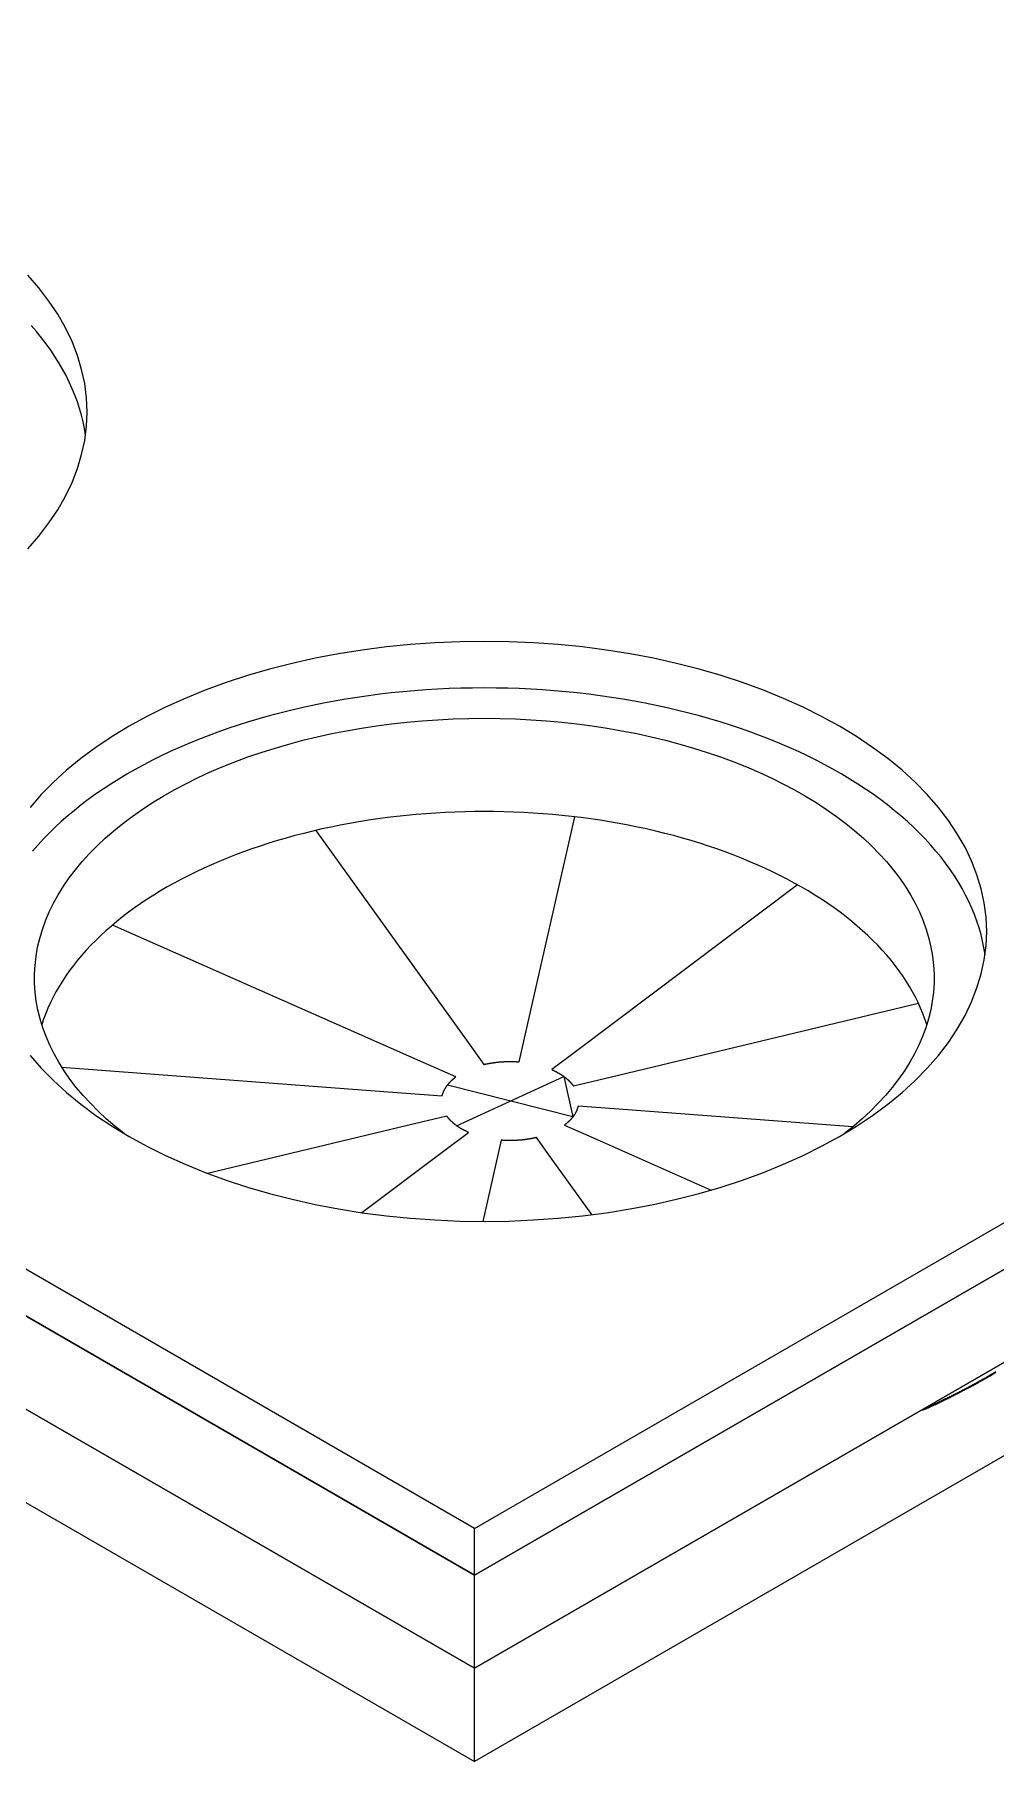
# Model space of a CAD drawing. Extents: x 1.01 to 6.52, y 0.46 to 3.89.
# Drawn here: x 3.623 to 4.675, y 0.456 to 2.346 of the extents above; entities that cross this region are included whole.
import ezdxf

# ---------------------------------------------------------------- set-up
doc = ezdxf.new("R2010")
doc.units = 0
doc.layers.get('0').update_dxf_attribs({"linetype": 'CONTINUOUS'})

msp = doc.modelspace()

# ---------------------------------------------------------------- linework, layer by layer
at = {"color": 0, "linetype": 'CONTINUOUS', "extrusion": (2e-16, 0.816497, 0.57735)}
for p, q in [((4.1041, 0.7109), (1.0129, 2.4956)), ((1.0129, 2.4445), (4.1041, 0.6598)), ((4.1041, 0.6598), (1.0129, 2.4445)), ((4.1041, 0.5578), (1.0129, 2.3425)), ((1.0129, 2.3425), (4.1041, 0.5578)), ((1.0129, 2.2404), (4.1041, 0.4557)), ((4.1041, 0.7109), (6.52, 2.1057)), ((6.52, 2.0547), (4.1041, 0.6598)), ((4.1041, 0.6598), (6.52, 2.0547)), ((4.1041, 0.5578), (6.52, 1.9526)), ((6.52, 1.9526), (4.1041, 0.5578)), ((6.52, 1.8505), (4.1041, 0.4557)), ((3.9305, 1.4751), (4.0973, 1.2428)), ((4.1589, 1.2475), (4.214, 1.49)), ((4.4578, 1.4156), (4.2163, 1.2338)), ((4.048, 1.221), (3.7079, 1.3715)), ((4.2541, 1.2053), (4.5903, 1.2858)), ((4.0973, 1.2428), (4.1145, 1.2188)), ((4.153, 1.2217), (4.1589, 1.2475)), ((4.2163, 1.2338), (4.1889, 1.2132)), ((3.6523, 1.216), (4.0243, 1.1878)), ((4.0837, 1.2052), (4.048, 1.221)), ((4.2125, 1.1954), (4.2541, 1.2053)), ((4.0243, 1.1878), (4.0689, 1.1845)), ((4.2622, 1.1698), (4.2176, 1.1732)), ((4.074, 1.1622), (4.0324, 1.1523)), ((4.5183, 1.1504), (4.2622, 1.1698)), ((4.0324, 1.1523), (3.812, 1.0995)), ((4.0702, 1.1238), (4.0976, 1.1445)), ((4.1335, 1.1359), (4.1276, 1.1101)), ((4.1892, 1.1148), (4.172, 1.1388)), ((4.2028, 1.1525), (4.2385, 1.1367)), ((4.2385, 1.1367), (4.3635, 1.0813)), ((3.9809, 1.0566), (4.0702, 1.1238)), ((4.1276, 1.1101), (4.1133, 1.047)), ((4.2326, 1.0544), (4.1892, 1.1148)), ((4.1041, 0.6598), (4.1041, 0.7109)), ((4.1041, 0.5578), (4.1041, 0.6598)), ((4.1041, 0.4557), (4.1041, 0.5578))]:
    msp.add_line(p, q, dxfattribs=at)
for p, q in [((4.212, 1.1615), (4.0745, 1.1961)), ((4.0846, 1.1518), (4.2019, 1.2058)), ((4.2019, 1.2058), (4.212, 1.1615))]:
    msp.add_line(p, q)
at = {"color": 0, "linetype": 'CONTINUOUS'}
for points in [[(3.6151, 1.7835, 0), (3.6273, 1.7974, 0), (3.6382, 1.8117, 0), (3.6479, 1.8262, 0), (3.6564, 1.841, 0), (3.6636, 1.856, 0), (3.6695, 1.8713, 0), (3.6741, 1.8866, 0), (3.6774, 1.9021, 0), (3.6794, 1.9176, 0), (3.6801, 1.9332, 0), (3.6794, 1.9488, 0), (3.6774, 1.9643, 0), (3.6741, 1.9798, 0), (3.6695, 1.9951, 0), (3.6636, 2.0104, 0), (3.6564, 2.0254, 0), (3.6479, 2.0402, 0), (3.6382, 2.0547, 0), (3.6273, 2.069, 0), (3.6151, 2.0829, 0)], [(3.6783, 1.9077, 0), (3.6771, 1.915, 0), (3.6756, 1.9224, 0), (3.6739, 1.9297, 0), (3.6718, 1.937, 0), (3.6694, 1.9443, 0), (3.6668, 1.9515, 0), (3.6638, 1.9587, 0), (3.6606, 1.9659, 0), (3.6571, 1.973, 0), (3.6533, 1.98, 0), (3.6492, 1.987, 0), (3.6448, 1.994, 0), (3.6402, 2.0009, 0), (3.6353, 2.0077, 0), (3.6301, 2.0145, 0), (3.6246, 2.0212, 0), (3.6188, 2.0278, 0)], [(4.5039, 1.14, 0), (4.5225, 1.1513, 0), (4.5401, 1.1631, 0), (4.5567, 1.1754, 0), (4.5723, 1.1882, 0), (4.5867, 1.2013, 0), (4.6, 1.2149, 0), (4.6121, 1.2288, 0), (4.6231, 1.243, 0), (4.6328, 1.2576, 0), (4.6413, 1.2724, 0), (4.6485, 1.2874, 0), (4.6544, 1.3026, 0), (4.659, 1.318, 0), (4.6623, 1.3334, 0), (4.6643, 1.349, 0), (4.665, 1.3646, 0), (4.6643, 1.3801, 0), (4.6623, 1.3957, 0), (4.659, 1.4112, 0), (4.6544, 1.4265, 0), (4.6485, 1.4417, 0), (4.6413, 1.4567, 0), (4.6328, 1.4715, 0), (4.6231, 1.4861, 0), (4.6121, 1.5003, 0), (4.6, 1.5143, 0), (4.5867, 1.5278, 0), (4.5723, 1.541, 0), (4.5567, 1.5537, 0), (4.5401, 1.566, 0), (4.5225, 1.5778, 0), (4.5039, 1.5891, 0), (4.4843, 1.5998, 0), (4.4639, 1.61, 0), (4.4426, 1.6196, 0), (4.4205, 1.6286, 0), (4.3977, 1.6369, 0), (4.3742, 1.6446, 0), (4.3501, 1.6516, 0), (4.3254, 1.6579, 0), (4.3003, 1.6636, 0), (4.2746, 1.6684, 0), (4.2486, 1.6726, 0), (4.2223, 1.676, 0), (4.1957, 1.6787, 0), (4.1689, 1.6806, 0), (4.1419, 1.6817, 0), (4.115, 1.6821, 0), (4.088, 1.6817, 0), (4.061, 1.6806, 0), (4.0343, 1.6787, 0), (4.0077, 1.676, 0), (3.9813, 1.6726, 0), (3.9553, 1.6684, 0), (3.9297, 1.6636, 0), (3.9045, 1.6579, 0), (3.8798, 1.6516, 0), (3.8557, 1.6446, 0), (3.8322, 1.6369, 0), (3.8094, 1.6286, 0), (3.7873, 1.6196, 0), (3.766, 1.61, 0), (3.7456, 1.5998, 0), (3.726, 1.5891, 0), (3.7074, 1.5778, 0), (3.6898, 1.566, 0), (3.6732, 1.5537, 0), (3.6576, 1.541, 0), (3.6432, 1.5278, 0), (3.6299, 1.5143, 0), (3.6178, 1.5003, 0)], [(4.6632, 1.3391, 0), (4.662, 1.3464, 0), (4.6605, 1.3538, 0), (4.6588, 1.3611, 0), (4.6567, 1.3684, 0), (4.6543, 1.3757, 0), (4.6517, 1.3829, 0), (4.6487, 1.3901, 0), (4.6455, 1.3972, 0), (4.642, 1.4043, 0), (4.6382, 1.4114, 0), (4.6341, 1.4184, 0), (4.6297, 1.4254, 0), (4.6251, 1.4323, 0), (4.6201, 1.4391, 0), (4.615, 1.4458, 0), (4.6095, 1.4525, 0), (4.6037, 1.4591, 0), (4.5977, 1.4657, 0), (4.5915, 1.4721, 0), (4.5849, 1.4785, 0), (4.5782, 1.4848, 0), (4.5711, 1.4909, 0), (4.5639, 1.497, 0), (4.5563, 1.503, 0), (4.5486, 1.5089, 0), (4.5406, 1.5147, 0), (4.5324, 1.5203, 0), (4.5239, 1.5259, 0), (4.5152, 1.5313, 0), (4.5063, 1.5366, 0), (4.4972, 1.5418, 0), (4.4879, 1.5469, 0), (4.4784, 1.5519, 0), (4.4687, 1.5567, 0), (4.4588, 1.5614, 0), (4.4487, 1.5659, 0), (4.4384, 1.5703, 0), (4.428, 1.5746, 0), (4.4174, 1.5788, 0), (4.4066, 1.5828, 0), (4.3956, 1.5866, 0), (4.3846, 1.5903, 0), (4.3733, 1.5939, 0), (4.362, 1.5973, 0), (4.3504, 1.6005, 0), (4.3388, 1.6036, 0), (4.327, 1.6065, 0), (4.3152, 1.6093, 0), (4.3032, 1.6119, 0), (4.2911, 1.6143, 0), (4.2789, 1.6166, 0), (4.2667, 1.6188, 0), (4.2543, 1.6207, 0), (4.2419, 1.6225, 0), (4.2294, 1.6241, 0), (4.2168, 1.6256, 0), (4.2042, 1.6269, 0), (4.1916, 1.628, 0), (4.1788, 1.6289, 0), (4.1661, 1.6297, 0), (4.1533, 1.6303, 0), (4.1406, 1.6307, 0), (4.1278, 1.631, 0), (4.115, 1.6311, 0), (4.1021, 1.631, 0), (4.0893, 1.6307, 0), (4.0766, 1.6303, 0), (4.0638, 1.6297, 0), (4.0511, 1.6289, 0), (4.0384, 1.628, 0), (4.0257, 1.6269, 0), (4.0131, 1.6256, 0), (4.0005, 1.6241, 0), (3.988, 1.6225, 0), (3.9756, 1.6207, 0), (3.9633, 1.6188, 0), (3.951, 1.6166, 0), (3.9388, 1.6143, 0), (3.9267, 1.6119, 0), (3.9147, 1.6093, 0), (3.9029, 1.6065, 0), (3.8911, 1.6036, 0), (3.8795, 1.6005, 0), (3.868, 1.5973, 0), (3.8566, 1.5939, 0), (3.8453, 1.5903, 0), (3.8343, 1.5866, 0), (3.8233, 1.5828, 0), (3.8125, 1.5788, 0), (3.8019, 1.5746, 0), (3.7915, 1.5703, 0), (3.7812, 1.5659, 0), (3.7711, 1.5614, 0), (3.7612, 1.5567, 0), (3.7515, 1.5519, 0), (3.742, 1.5469, 0), (3.7327, 1.5418, 0), (3.7236, 1.5366, 0), (3.7147, 1.5313, 0), (3.706, 1.5259, 0), (3.6976, 1.5203, 0), (3.6893, 1.5147, 0), (3.6813, 1.5089, 0), (3.6736, 1.503, 0), (3.6661, 1.497, 0), (3.6588, 1.4909, 0), (3.6517, 1.4848, 0), (3.645, 1.4785, 0), (3.6385, 1.4721, 0), (3.6322, 1.4657, 0), (3.6262, 1.4591, 0), (3.6204, 1.4525, 0)], [(3.7205, 1.1433, 0), (3.7106, 1.1513, 0), (3.7011, 1.1594, 0), (3.6921, 1.1678, 0), (3.6836, 1.1763, 0), (3.6757, 1.185, 0), (3.6682, 1.1938, 0), (3.6613, 1.2028, 0), (3.655, 1.2119, 0), (3.6492, 1.2212, 0), (3.6439, 1.2305, 0), (3.6392, 1.24, 0), (3.6351, 1.2495, 0), (3.6315, 1.2591, 0), (3.6286, 1.2688, 0), (3.6262, 1.2786, 0), (3.6244, 1.2883, 0), (3.6232, 1.2981, 0), (3.6225, 1.3079, 0), (3.6225, 1.3178, 0), (3.6231, 1.3276, 0), (3.6242, 1.3374, 0), (3.6259, 1.3472, 0), (3.6282, 1.3569, 0), (3.6311, 1.3666, 0), (3.6346, 1.3762, 0), (3.6386, 1.3858, 0), (3.6432, 1.3953, 0), (3.6484, 1.4046, 0), (3.6542, 1.4139, 0), (3.6604, 1.423, 0), (3.6673, 1.432, 0), (3.6746, 1.4409, 0), (3.6825, 1.4496, 0), (3.6909, 1.4582, 0), (3.6998, 1.4665, 0), (3.7092, 1.4747, 0), (3.7191, 1.4827, 0), (3.7295, 1.4905, 0), (3.7403, 1.4981, 0), (3.7516, 1.5055, 0), (3.7633, 1.5126, 0), (3.7754, 1.5195, 0), (3.788, 1.5262, 0), (3.8009, 1.5326, 0), (3.8142, 1.5387, 0), (3.8279, 1.5446, 0), (3.8419, 1.5502, 0), (3.8562, 1.5555, 0), (3.8708, 1.5605, 0), (3.8858, 1.5652, 0), (3.901, 1.5696, 0), (3.9164, 1.5738, 0), (3.9321, 1.5776, 0), (3.948, 1.5811, 0), (3.9642, 1.5842, 0), (3.9805, 1.5871, 0), (3.9969, 1.5896, 0), (4.0135, 1.5918, 0), (4.0302, 1.5936, 0), (4.0471, 1.5952, 0), (4.064, 1.5963, 0), (4.0809, 1.5972, 0), (4.0979, 1.5977, 0), (4.115, 1.5979, 0), (4.132, 1.5977, 0), (4.149, 1.5972, 0), (4.1659, 1.5963, 0), (4.1829, 1.5952, 0), (4.1997, 1.5936, 0), (4.2164, 1.5918, 0), (4.233, 1.5896, 0), (4.2495, 1.5871, 0), (4.2657, 1.5842, 0), (4.2819, 1.5811, 0), (4.2978, 1.5776, 0), (4.3135, 1.5738, 0), (4.3289, 1.5696, 0), (4.3441, 1.5652, 0), (4.3591, 1.5605, 0), (4.3737, 1.5555, 0), (4.388, 1.5502, 0), (4.4021, 1.5446, 0), (4.4157, 1.5387, 0), (4.429, 1.5326, 0), (4.4419, 1.5262, 0), (4.4545, 1.5195, 0), (4.4666, 1.5126, 0), (4.4783, 1.5055, 0), (4.4896, 1.4981, 0), (4.5004, 1.4905, 0), (4.5108, 1.4827, 0), (4.5207, 1.4747, 0), (4.5301, 1.4665, 0), (4.539, 1.4582, 0), (4.5474, 1.4496, 0), (4.5553, 1.4409, 0), (4.5627, 1.432, 0), (4.5695, 1.423, 0), (4.5758, 1.4139, 0), (4.5815, 1.4046, 0), (4.5867, 1.3953, 0), (4.5913, 1.3858, 0), (4.5953, 1.3762, 0), (4.5988, 1.3666, 0), (4.6017, 1.3569, 0), (4.604, 1.3472, 0), (4.6057, 1.3374, 0), (4.6068, 1.3276, 0), (4.6074, 1.3178, 0), (4.6074, 1.3079, 0), (4.6067, 1.2981, 0), (4.6055, 1.2883, 0), (4.6037, 1.2786, 0), (4.6013, 1.2688, 0), (4.5984, 1.2591, 0), (4.5948, 1.2495, 0), (4.5907, 1.24, 0), (4.586, 1.2305, 0), (4.5808, 1.2212, 0), (4.575, 1.2119, 0), (4.5686, 1.2028, 0), (4.5617, 1.1938, 0), (4.5542, 1.185, 0), (4.5463, 1.1763, 0), (4.5378, 1.1678, 0), (4.5288, 1.1594, 0), (4.5194, 1.1513, 0), (4.5094, 1.1433, 0)], [(4.5995, 1.2625, 0), (4.5974, 1.2686, 0), (4.5952, 1.2746, 0), (4.5927, 1.2806, 0), (4.59, 1.2866, 0), (4.587, 1.2925, 0), (4.5839, 1.2984, 0), (4.5805, 1.3043, 0), (4.5769, 1.3101, 0), (4.5731, 1.3159, 0), (4.569, 1.3216, 0), (4.5648, 1.3273, 0), (4.5603, 1.3329, 0), (4.5556, 1.3384, 0), (4.5507, 1.3439, 0), (4.5457, 1.3494, 0), (4.5404, 1.3547, 0), (4.5349, 1.36, 0), (4.5292, 1.3653, 0), (4.5233, 1.3704, 0), (4.5172, 1.3755, 0), (4.511, 1.3805, 0), (4.5045, 1.3855, 0), (4.4979, 1.3903, 0), (4.4911, 1.395, 0), (4.4841, 1.3997, 0), (4.4769, 1.4043, 0), (4.4695, 1.4088, 0), (4.462, 1.4132, 0), (4.4544, 1.4175, 0), (4.4465, 1.4217, 0), (4.4386, 1.4258, 0), (4.4304, 1.4298, 0), (4.4221, 1.4337, 0), (4.4137, 1.4375, 0), (4.4051, 1.4412, 0), (4.3964, 1.4448, 0), (4.3876, 1.4483, 0), (4.3786, 1.4517, 0), (4.3695, 1.4549, 0), (4.3603, 1.458, 0), (4.3509, 1.4611, 0), (4.3415, 1.464, 0), (4.3319, 1.4667, 0), (4.3223, 1.4694, 0), (4.3125, 1.4719, 0), (4.3027, 1.4744, 0), (4.2927, 1.4767, 0), (4.2827, 1.4788, 0), (4.2726, 1.4809, 0), (4.2625, 1.4828, 0), (4.2522, 1.4846, 0), (4.2419, 1.4862, 0), (4.2315, 1.4877, 0), (4.2211, 1.4891, 0), (4.2106, 1.4904, 0), (4.2001, 1.4915, 0), (4.1896, 1.4925, 0), (4.179, 1.4934, 0), (4.1684, 1.4941, 0), (4.1577, 1.4948, 0), (4.147, 1.4952, 0), (4.1364, 1.4955, 0), (4.1257, 1.4957, 0), (4.115, 1.4958, 0), (4.1043, 1.4957, 0), (4.0936, 1.4955, 0), (4.0829, 1.4952, 0), (4.0722, 1.4948, 0), (4.0616, 1.4941, 0), (4.0509, 1.4934, 0), (4.0404, 1.4925, 0), (4.0298, 1.4915, 0), (4.0193, 1.4904, 0), (4.0088, 1.4891, 0), (3.9984, 1.4877, 0), (3.988, 1.4862, 0), (3.9777, 1.4846, 0), (3.9675, 1.4828, 0), (3.9573, 1.4809, 0), (3.9472, 1.4788, 0), (3.9372, 1.4767, 0), (3.9272, 1.4744, 0), (3.9174, 1.4719, 0), (3.9076, 1.4694, 0), (3.898, 1.4667, 0), (3.8884, 1.464, 0), (3.879, 1.4611, 0), (3.8697, 1.458, 0), (3.8604, 1.4549, 0), (3.8513, 1.4517, 0), (3.8424, 1.4483, 0), (3.8335, 1.4448, 0), (3.8248, 1.4412, 0), (3.8162, 1.4375, 0), (3.8078, 1.4337, 0), (3.7995, 1.4298, 0), (3.7914, 1.4258, 0), (3.7834, 1.4217, 0), (3.7755, 1.4175, 0), (3.7679, 1.4132, 0), (3.7604, 1.4088, 0), (3.753, 1.4043, 0), (3.7458, 1.3997, 0), (3.7388, 1.395, 0), (3.732, 1.3903, 0), (3.7254, 1.3855, 0), (3.7189, 1.3805, 0), (3.7127, 1.3755, 0), (3.7066, 1.3704, 0), (3.7007, 1.3653, 0), (3.695, 1.36, 0), (3.6895, 1.3547, 0), (3.6843, 1.3494, 0), (3.6792, 1.3439, 0), (3.6743, 1.3384, 0), (3.6696, 1.3329, 0), (3.6651, 1.3273, 0), (3.6609, 1.3216, 0), (3.6569, 1.3159, 0), (3.653, 1.3101, 0), (3.6494, 1.3043, 0), (3.646, 1.2984, 0), (3.6429, 1.2925, 0), (3.6399, 1.2866, 0), (3.6372, 1.2806, 0), (3.6347, 1.2746, 0), (3.6325, 1.2686, 0), (3.6305, 1.2625, 0)], [(3.6178, 1.2288, 0), (3.6299, 1.2149, 0), (3.6432, 1.2013, 0), (3.6576, 1.1882, 0), (3.6732, 1.1754, 0), (3.6898, 1.1631, 0), (3.7074, 1.1513, 0), (3.726, 1.14, 0), (3.7456, 1.1293, 0), (3.766, 1.1191, 0), (3.7873, 1.1095, 0), (3.8094, 1.1005, 0), (3.8322, 1.0922, 0), (3.8557, 1.0845, 0), (3.8798, 1.0775, 0), (3.9045, 1.0712, 0), (3.9297, 1.0656, 0), (3.9553, 1.0607, 0), (3.9813, 1.0565, 0), (4.0077, 1.0531, 0), (4.0343, 1.0505, 0), (4.061, 1.0486, 0), (4.088, 1.0474, 0), (4.115, 1.047, 0), (4.1419, 1.0474, 0), (4.1689, 1.0486, 0), (4.1957, 1.0505, 0), (4.2223, 1.0531, 0), (4.2486, 1.0565, 0), (4.2746, 1.0607, 0), (4.3003, 1.0656, 0), (4.3254, 1.0712, 0), (4.3501, 1.0775, 0), (4.3742, 1.0845, 0), (4.3977, 1.0922, 0), (4.4205, 1.1005, 0), (4.4426, 1.1095, 0), (4.4639, 1.1191, 0), (4.4843, 1.1293, 0), (4.5039, 1.14, 0)], [(4.1145, 1.2188, 0), (4.1148, 1.2189, 0), (4.1151, 1.2189, 0), (4.1154, 1.219, 0), (4.1156, 1.2191, 0), (4.1159, 1.2191, 0), (4.1162, 1.2192, 0), (4.1165, 1.2193, 0), (4.1168, 1.2193, 0), (4.1171, 1.2194, 0), (4.1174, 1.2195, 0), (4.1177, 1.2195, 0), (4.118, 1.2196, 0), (4.1182, 1.2196, 0), (4.1185, 1.2197, 0), (4.1188, 1.2198, 0), (4.1191, 1.2198, 0), (4.1194, 1.2199, 0), (4.1197, 1.2199, 0), (4.12, 1.22, 0), (4.1203, 1.22, 0), (4.1206, 1.2201, 0), (4.1209, 1.2201, 0), (4.1212, 1.2202, 0), (4.1215, 1.2203, 0), (4.1217, 1.2203, 0), (4.122, 1.2204, 0), (4.1223, 1.2204, 0), (4.1226, 1.2205, 0), (4.1229, 1.2205, 0), (4.1232, 1.2205, 0), (4.1235, 1.2206, 0), (4.1238, 1.2206, 0), (4.1241, 1.2207, 0), (4.1244, 1.2207, 0), (4.1247, 1.2208, 0), (4.125, 1.2208, 0), (4.1253, 1.2209, 0), (4.1256, 1.2209, 0), (4.1259, 1.2209, 0), (4.1262, 1.221, 0), (4.1265, 1.221, 0), (4.1268, 1.2211, 0), (4.1271, 1.2211, 0), (4.1274, 1.2211, 0), (4.1277, 1.2212, 0), (4.128, 1.2212, 0), (4.1283, 1.2212, 0), (4.1286, 1.2213, 0), (4.1289, 1.2213, 0), (4.1292, 1.2213, 0), (4.1295, 1.2214, 0), (4.1298, 1.2214, 0), (4.1301, 1.2214, 0), (4.1304, 1.2215, 0), (4.1307, 1.2215, 0), (4.131, 1.2215, 0), (4.1313, 1.2216, 0), (4.1316, 1.2216, 0), (4.1319, 1.2216, 0), (4.1322, 1.2216, 0), (4.1325, 1.2217, 0), (4.1328, 1.2217, 0), (4.1331, 1.2217, 0), (4.1334, 1.2217, 0), (4.1337, 1.2218, 0), (4.134, 1.2218, 0), (4.1343, 1.2218, 0), (4.1346, 1.2218, 0), (4.1349, 1.2219, 0), (4.1353, 1.2219, 0), (4.1356, 1.2219, 0), (4.1359, 1.2219, 0), (4.1362, 1.2219, 0), (4.1365, 1.2219, 0), (4.1368, 1.222, 0), (4.1371, 1.222, 0), (4.1374, 1.222, 0), (4.1377, 1.222, 0), (4.138, 1.222, 0), (4.1383, 1.222, 0), (4.1386, 1.222, 0), (4.1389, 1.222, 0), (4.1392, 1.2221, 0), (4.1395, 1.2221, 0), (4.1398, 1.2221, 0), (4.1402, 1.2221, 0), (4.1405, 1.2221, 0), (4.1408, 1.2221, 0), (4.1411, 1.2221, 0), (4.1414, 1.2221, 0), (4.1417, 1.2221, 0), (4.142, 1.2221, 0), (4.1423, 1.2221, 0), (4.1426, 1.2221, 0), (4.1429, 1.2221, 0), (4.1432, 1.2221, 0), (4.1435, 1.2221, 0), (4.1438, 1.2221, 0), (4.1441, 1.2221, 0), (4.1444, 1.2221, 0), (4.1448, 1.2221, 0), (4.1451, 1.2221, 0), (4.1454, 1.2221, 0), (4.1457, 1.2221, 0), (4.146, 1.2221, 0), (4.1463, 1.2221, 0), (4.1466, 1.2221, 0), (4.1469, 1.2221, 0), (4.1472, 1.2221, 0), (4.1475, 1.2221, 0), (4.1478, 1.222, 0), (4.1481, 1.222, 0), (4.1484, 1.222, 0), (4.1487, 1.222, 0), (4.149, 1.222, 0), (4.1493, 1.222, 0), (4.1497, 1.222, 0), (4.15, 1.2219, 0), (4.1503, 1.2219, 0), (4.1506, 1.2219, 0), (4.1509, 1.2219, 0), (4.1512, 1.2219, 0), (4.1515, 1.2219, 0), (4.1518, 1.2218, 0), (4.1521, 1.2218, 0), (4.1524, 1.2218, 0), (4.1527, 1.2218, 0), (4.153, 1.2217, 0)], [(4.1889, 1.2132, 0), (4.1891, 1.2131, 0), (4.1894, 1.213, 0), (4.1896, 1.2128, 0), (4.1898, 1.2127, 0), (4.1901, 1.2126, 0), (4.1903, 1.2125, 0), (4.1906, 1.2124, 0), (4.1908, 1.2123, 0), (4.191, 1.2122, 0), (4.1913, 1.2121, 0), (4.1915, 1.212, 0), (4.1917, 1.2118, 0), (4.192, 1.2117, 0), (4.1922, 1.2116, 0), (4.1924, 1.2115, 0), (4.1927, 1.2114, 0), (4.1929, 1.2113, 0), (4.1931, 1.2111, 0), (4.1934, 1.211, 0), (4.1936, 1.2109, 0), (4.1938, 1.2108, 0), (4.194, 1.2107, 0), (4.1943, 1.2106, 0), (4.1945, 1.2104, 0), (4.1947, 1.2103, 0), (4.1949, 1.2102, 0), (4.1952, 1.2101, 0), (4.1954, 1.2099, 0), (4.1956, 1.2098, 0), (4.1958, 1.2097, 0), (4.196, 1.2096, 0), (4.1963, 1.2094, 0), (4.1965, 1.2093, 0), (4.1967, 1.2092, 0), (4.1969, 1.2091, 0), (4.1971, 1.2089, 0), (4.1973, 1.2088, 0), (4.1975, 1.2087, 0), (4.1978, 1.2086, 0), (4.198, 1.2084, 0), (4.1982, 1.2083, 0), (4.1984, 1.2082, 0), (4.1986, 1.208, 0), (4.1988, 1.2079, 0), (4.199, 1.2078, 0), (4.1992, 1.2076, 0), (4.1994, 1.2075, 0), (4.1996, 1.2074, 0), (4.1998, 1.2072, 0), (4.2, 1.2071, 0), (4.2002, 1.207, 0), (4.2004, 1.2068, 0), (4.2006, 1.2067, 0), (4.2008, 1.2066, 0), (4.201, 1.2064, 0), (4.2012, 1.2063, 0), (4.2014, 1.2062, 0), (4.2016, 1.206, 0), (4.2018, 1.2059, 0), (4.202, 1.2057, 0), (4.2022, 1.2056, 0), (4.2024, 1.2055, 0), (4.2025, 1.2053, 0), (4.2027, 1.2052, 0), (4.2029, 1.205, 0), (4.2031, 1.2049, 0), (4.2033, 1.2048, 0), (4.2035, 1.2046, 0), (4.2036, 1.2045, 0), (4.2038, 1.2043, 0), (4.204, 1.2042, 0), (4.2042, 1.2041, 0), (4.2044, 1.2039, 0), (4.2046, 1.2038, 0), (4.2047, 1.2036, 0), (4.2049, 1.2035, 0), (4.2051, 1.2033, 0), (4.2052, 1.2032, 0), (4.2054, 1.203, 0), (4.2056, 1.2029, 0), (4.2058, 1.2027, 0), (4.2059, 1.2026, 0), (4.2061, 1.2024, 0), (4.2063, 1.2023, 0), (4.2064, 1.2021, 0), (4.2066, 1.202, 0), (4.2068, 1.2018, 0), (4.2069, 1.2017, 0), (4.2071, 1.2015, 0), (4.2072, 1.2014, 0), (4.2074, 1.2012, 0), (4.2076, 1.2011, 0), (4.2077, 1.2009, 0), (4.2079, 1.2008, 0), (4.208, 1.2006, 0), (4.2082, 1.2005, 0), (4.2083, 1.2003, 0), (4.2085, 1.2002, 0), (4.2086, 1.2, 0), (4.2088, 1.1999, 0), (4.2089, 1.1997, 0), (4.2091, 1.1995, 0), (4.2092, 1.1994, 0), (4.2094, 1.1992, 0), (4.2095, 1.1991, 0), (4.2097, 1.1989, 0), (4.2098, 1.1988, 0), (4.2099, 1.1986, 0), (4.2101, 1.1985, 0), (4.2102, 1.1983, 0), (4.2104, 1.1981, 0), (4.2105, 1.198, 0), (4.2106, 1.1978, 0), (4.2108, 1.1977, 0), (4.2109, 1.1975, 0), (4.211, 1.1973, 0), (4.2112, 1.1972, 0), (4.2113, 1.197, 0), (4.2114, 1.1969, 0), (4.2115, 1.1967, 0), (4.2117, 1.1965, 0), (4.2118, 1.1964, 0), (4.2119, 1.1962, 0), (4.212, 1.1961, 0), (4.2122, 1.1959, 0), (4.2123, 1.1957, 0), (4.2124, 1.1956, 0), (4.2125, 1.1954, 0)], [(4.0689, 1.1845, 0), (4.0689, 1.1846, 0), (4.069, 1.1848, 0), (4.069, 1.185, 0), (4.069, 1.1851, 0), (4.0691, 1.1853, 0), (4.0691, 1.1855, 0), (4.0692, 1.1857, 0), (4.0692, 1.1859, 0), (4.0693, 1.186, 0), (4.0693, 1.1862, 0), (4.0694, 1.1864, 0), (4.0694, 1.1865, 0), (4.0695, 1.1867, 0), (4.0696, 1.1869, 0), (4.0696, 1.1871, 0), (4.0697, 1.1872, 0), (4.0697, 1.1874, 0), (4.0698, 1.1876, 0), (4.0699, 1.1878, 0), (4.0699, 1.1879, 0), (4.07, 1.1881, 0), (4.0701, 1.1883, 0), (4.0701, 1.1885, 0), (4.0702, 1.1886, 0), (4.0703, 1.1888, 0), (4.0703, 1.189, 0), (4.0704, 1.1891, 0), (4.0705, 1.1893, 0), (4.0706, 1.1895, 0), (4.0706, 1.1897, 0), (4.0707, 1.1898, 0), (4.0708, 1.19, 0), (4.0709, 1.1902, 0), (4.0709, 1.1904, 0), (4.071, 1.1905, 0), (4.0711, 1.1907, 0), (4.0712, 1.1909, 0), (4.0713, 1.191, 0), (4.0714, 1.1912, 0), (4.0715, 1.1914, 0), (4.0716, 1.1915, 0), (4.0716, 1.1917, 0), (4.0717, 1.1919, 0), (4.0718, 1.1921, 0), (4.0719, 1.1922, 0), (4.072, 1.1924, 0), (4.0721, 1.1925, 0), (4.0722, 1.1927, 0), (4.0723, 1.1929, 0), (4.0724, 1.193, 0), (4.0725, 1.1932, 0), (4.0726, 1.1934, 0), (4.0727, 1.1936, 0), (4.0728, 1.1937, 0), (4.0729, 1.1939, 0), (4.073, 1.1941, 0), (4.0732, 1.1942, 0), (4.0733, 1.1944, 0), (4.0734, 1.1946, 0), (4.0735, 1.1947, 0), (4.0736, 1.1949, 0), (4.0737, 1.195, 0), (4.0738, 1.1952, 0), (4.0739, 1.1954, 0), (4.0741, 1.1955, 0), (4.0742, 1.1957, 0), (4.0743, 1.1959, 0), (4.0744, 1.196, 0), (4.0745, 1.1962, 0), (4.0747, 1.1964, 0), (4.0748, 1.1965, 0), (4.0749, 1.1967, 0), (4.075, 1.1968, 0), (4.0752, 1.197, 0), (4.0753, 1.1971, 0), (4.0754, 1.1973, 0), (4.0756, 1.1975, 0), (4.0757, 1.1976, 0), (4.0758, 1.1978, 0), (4.076, 1.198, 0), (4.0761, 1.1981, 0), (4.0762, 1.1983, 0), (4.0764, 1.1984, 0), (4.0765, 1.1986, 0), (4.0767, 1.1987, 0), (4.0768, 1.1989, 0), (4.0769, 1.1991, 0), (4.0771, 1.1992, 0), (4.0772, 1.1994, 0), (4.0774, 1.1995, 0), (4.0775, 1.1997, 0), (4.0777, 1.1998, 0), (4.0778, 1.2, 0), (4.078, 1.2002, 0), (4.0781, 1.2003, 0), (4.0783, 1.2005, 0), (4.0784, 1.2006, 0), (4.0786, 1.2008, 0), (4.0787, 1.2009, 0), (4.0789, 1.2011, 0), (4.0791, 1.2012, 0), (4.0792, 1.2014, 0), (4.0794, 1.2015, 0), (4.0795, 1.2017, 0), (4.0797, 1.2018, 0), (4.0799, 1.202, 0), (4.08, 1.2021, 0), (4.0802, 1.2023, 0), (4.0804, 1.2024, 0), (4.0805, 1.2026, 0), (4.0807, 1.2027, 0), (4.0809, 1.2029, 0), (4.081, 1.203, 0), (4.0812, 1.2031, 0), (4.0814, 1.2033, 0), (4.0816, 1.2034, 0), (4.0817, 1.2036, 0), (4.0819, 1.2037, 0), (4.0821, 1.2039, 0), (4.0823, 1.204, 0), (4.0824, 1.2042, 0), (4.0826, 1.2043, 0), (4.0828, 1.2045, 0), (4.083, 1.2046, 0), (4.0832, 1.2047, 0), (4.0834, 1.2049, 0), (4.0835, 1.205, 0), (4.0837, 1.2052, 0)], [(4.2176, 1.1732, 0), (4.2176, 1.173, 0), (4.2175, 1.1728, 0), (4.2175, 1.1726, 0), (4.2174, 1.1725, 0), (4.2174, 1.1723, 0), (4.2173, 1.1721, 0), (4.2173, 1.172, 0), (4.2172, 1.1718, 0), (4.2172, 1.1716, 0), (4.2171, 1.1714, 0), (4.2171, 1.1712, 0), (4.217, 1.1711, 0), (4.217, 1.1709, 0), (4.2169, 1.1707, 0), (4.2169, 1.1706, 0), (4.2168, 1.1704, 0), (4.2167, 1.1702, 0), (4.2167, 1.17, 0), (4.2166, 1.1699, 0), (4.2166, 1.1697, 0), (4.2165, 1.1695, 0), (4.2164, 1.1693, 0), (4.2164, 1.1692, 0), (4.2163, 1.169, 0), (4.2162, 1.1688, 0), (4.2161, 1.1686, 0), (4.2161, 1.1685, 0), (4.216, 1.1683, 0), (4.2159, 1.1681, 0), (4.2158, 1.168, 0), (4.2158, 1.1678, 0), (4.2157, 1.1676, 0), (4.2156, 1.1675, 0), (4.2155, 1.1673, 0), (4.2154, 1.1671, 0), (4.2154, 1.1669, 0), (4.2153, 1.1668, 0), (4.2152, 1.1666, 0), (4.2151, 1.1664, 0), (4.215, 1.1663, 0), (4.2149, 1.1661, 0), (4.2148, 1.1659, 0), (4.2148, 1.1658, 0), (4.2146, 1.1656, 0), (4.2146, 1.1654, 0), (4.2145, 1.1652, 0), (4.2144, 1.1651, 0), (4.2143, 1.1649, 0), (4.2142, 1.1647, 0), (4.2141, 1.1646, 0), (4.214, 1.1644, 0), (4.2139, 1.1642, 0), (4.2138, 1.1641, 0), (4.2137, 1.1639, 0), (4.2135, 1.1637, 0), (4.2134, 1.1636, 0), (4.2133, 1.1634, 0), (4.2132, 1.1632, 0), (4.2131, 1.1631, 0), (4.213, 1.1629, 0), (4.2129, 1.1627, 0), (4.2128, 1.1626, 0), (4.2127, 1.1624, 0), (4.2125, 1.1623, 0), (4.2124, 1.1621, 0), (4.2123, 1.1619, 0), (4.2122, 1.1618, 0), (4.2121, 1.1616, 0), (4.2119, 1.1614, 0), (4.2118, 1.1613, 0), (4.2117, 1.1611, 0), (4.2116, 1.161, 0), (4.2114, 1.1608, 0), (4.2113, 1.1606, 0), (4.2112, 1.1605, 0), (4.2111, 1.1603, 0), (4.2109, 1.1602, 0), (4.2108, 1.16, 0), (4.2107, 1.1598, 0), (4.2105, 1.1597, 0), (4.2104, 1.1595, 0), (4.2102, 1.1594, 0), (4.2101, 1.1592, 0), (4.21, 1.159, 0), (4.2098, 1.1589, 0), (4.2097, 1.1587, 0), (4.2095, 1.1586, 0), (4.2094, 1.1584, 0), (4.2092, 1.1583, 0), (4.2091, 1.1581, 0), (4.209, 1.158, 0), (4.2088, 1.1578, 0), (4.2087, 1.1576, 0), (4.2085, 1.1575, 0), (4.2084, 1.1573, 0), (4.2082, 1.1572, 0), (4.2081, 1.157, 0), (4.2079, 1.1569, 0), (4.2077, 1.1567, 0), (4.2076, 1.1566, 0), (4.2074, 1.1564, 0), (4.2073, 1.1563, 0), (4.2071, 1.1561, 0), (4.2069, 1.156, 0), (4.2068, 1.1558, 0), (4.2066, 1.1557, 0), (4.2065, 1.1555, 0), (4.2063, 1.1554, 0), (4.2061, 1.1552, 0), (4.2059, 1.1551, 0), (4.2058, 1.1549, 0), (4.2056, 1.1548, 0), (4.2054, 1.1546, 0), (4.2053, 1.1545, 0), (4.2051, 1.1543, 0), (4.2049, 1.1542, 0), (4.2047, 1.154, 0), (4.2046, 1.1539, 0), (4.2044, 1.1538, 0), (4.2042, 1.1536, 0), (4.204, 1.1535, 0), (4.2039, 1.1533, 0), (4.2037, 1.1532, 0), (4.2035, 1.153, 0), (4.2033, 1.1529, 0), (4.2031, 1.1527, 0), (4.2029, 1.1526, 0), (4.2028, 1.1525, 0)], [(4.0976, 1.1444, 0), (4.0974, 1.1446, 0), (4.0971, 1.1447, 0), (4.0969, 1.1448, 0), (4.0966, 1.1449, 0), (4.0964, 1.145, 0), (4.0962, 1.1451, 0), (4.0959, 1.1452, 0), (4.0957, 1.1453, 0), (4.0954, 1.1455, 0), (4.0952, 1.1456, 0), (4.095, 1.1457, 0), (4.0947, 1.1458, 0), (4.0945, 1.1459, 0), (4.0943, 1.146, 0), (4.094, 1.1461, 0), (4.0938, 1.1462, 0), (4.0936, 1.1464, 0), (4.0934, 1.1465, 0), (4.0931, 1.1466, 0), (4.0929, 1.1467, 0), (4.0927, 1.1468, 0), (4.0924, 1.147, 0), (4.0922, 1.1471, 0), (4.092, 1.1472, 0), (4.0918, 1.1473, 0), (4.0915, 1.1474, 0), (4.0913, 1.1476, 0), (4.0911, 1.1477, 0), (4.0909, 1.1478, 0), (4.0907, 1.1479, 0), (4.0904, 1.1481, 0), (4.0902, 1.1482, 0), (4.09, 1.1483, 0), (4.0898, 1.1484, 0), (4.0896, 1.1486, 0), (4.0894, 1.1487, 0), (4.0892, 1.1488, 0), (4.0889, 1.1489, 0), (4.0887, 1.1491, 0), (4.0885, 1.1492, 0), (4.0883, 1.1493, 0), (4.0881, 1.1495, 0), (4.0879, 1.1496, 0), (4.0877, 1.1497, 0), (4.0875, 1.1499, 0), (4.0873, 1.15, 0), (4.0871, 1.1501, 0), (4.0869, 1.1502, 0), (4.0867, 1.1504, 0), (4.0865, 1.1505, 0), (4.0863, 1.1506, 0), (4.0861, 1.1508, 0), (4.0859, 1.1509, 0), (4.0857, 1.1511, 0), (4.0855, 1.1512, 0), (4.0853, 1.1513, 0), (4.0851, 1.1515, 0), (4.0849, 1.1516, 0), (4.0847, 1.1518, 0), (4.0845, 1.1519, 0), (4.0843, 1.152, 0), (4.0841, 1.1522, 0), (4.0839, 1.1523, 0), (4.0838, 1.1524, 0), (4.0836, 1.1526, 0), (4.0834, 1.1527, 0), (4.0832, 1.1529, 0), (4.083, 1.153, 0), (4.0828, 1.1531, 0), (4.0827, 1.1533, 0), (4.0825, 1.1534, 0), (4.0823, 1.1536, 0), (4.0821, 1.1537, 0), (4.0819, 1.1539, 0), (4.0818, 1.154, 0), (4.0816, 1.1542, 0), (4.0814, 1.1543, 0), (4.0812, 1.1544, 0), (4.0811, 1.1546, 0), (4.0809, 1.1547, 0), (4.0807, 1.1549, 0), (4.0806, 1.155, 0), (4.0804, 1.1552, 0), (4.0802, 1.1553, 0), (4.0801, 1.1555, 0), (4.0799, 1.1556, 0), (4.0797, 1.1558, 0), (4.0796, 1.1559, 0), (4.0794, 1.1561, 0), (4.0792, 1.1562, 0), (4.0791, 1.1564, 0), (4.0789, 1.1565, 0), (4.0788, 1.1567, 0), (4.0786, 1.1568, 0), (4.0785, 1.157, 0), (4.0783, 1.1571, 0), (4.0781, 1.1573, 0), (4.078, 1.1575, 0), (4.0778, 1.1576, 0), (4.0777, 1.1578, 0), (4.0775, 1.1579, 0), (4.0774, 1.1581, 0), (4.0773, 1.1582, 0), (4.0771, 1.1584, 0), (4.077, 1.1585, 0), (4.0768, 1.1587, 0), (4.0767, 1.1589, 0), (4.0765, 1.159, 0), (4.0764, 1.1592, 0), (4.0763, 1.1593, 0), (4.0761, 1.1595, 0), (4.076, 1.1597, 0), (4.0758, 1.1598, 0), (4.0757, 1.16, 0), (4.0756, 1.1601, 0), (4.0755, 1.1603, 0), (4.0753, 1.1604, 0), (4.0752, 1.1606, 0), (4.0751, 1.1608, 0), (4.0749, 1.1609, 0), (4.0748, 1.1611, 0), (4.0747, 1.1612, 0), (4.0746, 1.1614, 0), (4.0744, 1.1616, 0), (4.0743, 1.1617, 0), (4.0742, 1.1619, 0), (4.0741, 1.1621, 0), (4.074, 1.1622, 0)], [(4.172, 1.1388, 0), (4.1717, 1.1387, 0), (4.1714, 1.1387, 0), (4.1711, 1.1386, 0), (4.1708, 1.1385, 0), (4.1705, 1.1385, 0), (4.1703, 1.1384, 0), (4.17, 1.1384, 0), (4.1697, 1.1383, 0), (4.1694, 1.1382, 0), (4.1691, 1.1382, 0), (4.1688, 1.1381, 0), (4.1685, 1.1381, 0), (4.1682, 1.138, 0), (4.168, 1.1379, 0), (4.1677, 1.1379, 0), (4.1674, 1.1378, 0), (4.1671, 1.1378, 0), (4.1668, 1.1377, 0), (4.1665, 1.1377, 0), (4.1662, 1.1376, 0), (4.1659, 1.1375, 0), (4.1656, 1.1375, 0), (4.1653, 1.1374, 0), (4.165, 1.1374, 0), (4.1647, 1.1373, 0), (4.1645, 1.1373, 0), (4.1642, 1.1372, 0), (4.1639, 1.1372, 0), (4.1636, 1.1371, 0), (4.1633, 1.1371, 0), (4.163, 1.137, 0), (4.1627, 1.137, 0), (4.1624, 1.1369, 0), (4.1621, 1.1369, 0), (4.1618, 1.1369, 0), (4.1615, 1.1368, 0), (4.1612, 1.1368, 0), (4.1609, 1.1367, 0), (4.1606, 1.1367, 0), (4.1603, 1.1366, 0), (4.16, 1.1366, 0), (4.1597, 1.1366, 0), (4.1594, 1.1365, 0), (4.1591, 1.1365, 0), (4.1588, 1.1365, 0), (4.1585, 1.1364, 0), (4.1582, 1.1364, 0), (4.1579, 1.1363, 0), (4.1576, 1.1363, 0), (4.1573, 1.1363, 0), (4.157, 1.1362, 0), (4.1567, 1.1362, 0), (4.1564, 1.1362, 0), (4.1561, 1.1361, 0), (4.1558, 1.1361, 0), (4.1555, 1.1361, 0), (4.1552, 1.1361, 0), (4.1549, 1.136, 0), (4.1546, 1.136, 0), (4.1543, 1.136, 0), (4.154, 1.136, 0), (4.1537, 1.1359, 0), (4.1534, 1.1359, 0), (4.1531, 1.1359, 0), (4.1528, 1.1359, 0), (4.1524, 1.1358, 0), (4.1521, 1.1358, 0), (4.1518, 1.1358, 0), (4.1515, 1.1358, 0), (4.1512, 1.1358, 0), (4.1509, 1.1357, 0), (4.1506, 1.1357, 0), (4.1503, 1.1357, 0), (4.15, 1.1357, 0), (4.1497, 1.1357, 0), (4.1494, 1.1357, 0), (4.1491, 1.1357, 0), (4.1488, 1.1356, 0), (4.1485, 1.1356, 0), (4.1482, 1.1356, 0), (4.1479, 1.1356, 0), (4.1476, 1.1356, 0), (4.1472, 1.1356, 0), (4.147, 1.1356, 0), (4.1466, 1.1356, 0), (4.1463, 1.1356, 0), (4.146, 1.1355, 0), (4.1457, 1.1355, 0), (4.1454, 1.1355, 0), (4.1451, 1.1355, 0), (4.1448, 1.1355, 0), (4.1445, 1.1355, 0), (4.1442, 1.1355, 0), (4.1439, 1.1355, 0), (4.1436, 1.1355, 0), (4.1433, 1.1355, 0), (4.143, 1.1355, 0), (4.1426, 1.1355, 0), (4.1424, 1.1355, 0), (4.142, 1.1355, 0), (4.1417, 1.1355, 0), (4.1414, 1.1355, 0), (4.1411, 1.1355, 0), (4.1408, 1.1355, 0), (4.1405, 1.1355, 0), (4.1402, 1.1356, 0), (4.1399, 1.1356, 0), (4.1396, 1.1356, 0), (4.1393, 1.1356, 0), (4.139, 1.1356, 0), (4.1387, 1.1356, 0), (4.1384, 1.1356, 0), (4.138, 1.1356, 0), (4.1377, 1.1356, 0), (4.1374, 1.1356, 0), (4.1371, 1.1357, 0), (4.1368, 1.1357, 0), (4.1365, 1.1357, 0), (4.1362, 1.1357, 0), (4.1359, 1.1357, 0), (4.1356, 1.1357, 0), (4.1353, 1.1358, 0), (4.135, 1.1358, 0), (4.1347, 1.1358, 0), (4.1344, 1.1358, 0), (4.1341, 1.1358, 0), (4.1338, 1.1359, 0), (4.1335, 1.1359, 0)], [(4.5949, 0.8412, 0), (4.5961, 0.8417, 0), (4.5973, 0.8422, 0), (4.5984, 0.8427, 0), (4.5996, 0.8433, 0), (4.6008, 0.8438, 0), (4.6019, 0.8443, 0), (4.6031, 0.8449, 0), (4.6042, 0.8454, 0), (4.6054, 0.8459, 0), (4.6065, 0.8465, 0), (4.6077, 0.847, 0), (4.6088, 0.8475, 0), (4.61, 0.8481, 0), (4.6111, 0.8486, 0), (4.6122, 0.8491, 0), (4.6134, 0.8497, 0), (4.6145, 0.8502, 0), (4.6156, 0.8508, 0), (4.6168, 0.8513, 0), (4.6179, 0.8519, 0), (4.619, 0.8524, 0), (4.6202, 0.853, 0), (4.6213, 0.8535, 0), (4.6224, 0.8541, 0), (4.6235, 0.8546, 0), (4.6247, 0.8552, 0), (4.6258, 0.8557, 0), (4.6269, 0.8563, 0), (4.628, 0.8568, 0), (4.6291, 0.8574, 0), (4.6302, 0.8579, 0), (4.6313, 0.8585, 0), (4.6325, 0.8591, 0), (4.6335, 0.8596, 0), (4.6346, 0.8602, 0), (4.6357, 0.8608, 0), (4.6368, 0.8613, 0), (4.638, 0.8619, 0), (4.639, 0.8625, 0), (4.6401, 0.863, 0), (4.6412, 0.8636, 0), (4.6423, 0.8642, 0), (4.6434, 0.8648, 0), (4.6445, 0.8653, 0), (4.6456, 0.8659, 0), (4.6467, 0.8665, 0), (4.6477, 0.8671, 0), (4.6488, 0.8677, 0), (4.6499, 0.8683, 0), (4.6509, 0.8688, 0), (4.652, 0.8694, 0), (4.6531, 0.87, 0), (4.6541, 0.8706, 0), (4.6552, 0.8712, 0), (4.6563, 0.8718, 0), (4.6573, 0.8724, 0), (4.6584, 0.873, 0), (4.6594, 0.8736, 0), (4.6605, 0.8742, 0), (4.6616, 0.8747, 0), (4.6626, 0.8753, 0), (4.6637, 0.8759, 0), (4.6647, 0.8765, 0), (4.6658, 0.8771, 0), (4.6668, 0.8777, 0), (4.6678, 0.8784, 0), (4.6689, 0.879, 0), (4.6699, 0.8796, 0), (4.6709, 0.8802, 0), (4.672, 0.8808, 0), (4.673, 0.8814, 0), (4.674, 0.882, 0), (4.675, 0.8826, 0)], [(4.5949, 0.8404, 0), (4.5961, 0.8409, 0), (4.5973, 0.8414, 0), (4.5984, 0.8419, 0), (4.5996, 0.8425, 0), (4.6008, 0.843, 0), (4.6019, 0.8435, 0), (4.6031, 0.844, 0), (4.6042, 0.8446, 0), (4.6054, 0.8451, 0), (4.6065, 0.8456, 0), (4.6077, 0.8462, 0), (4.6088, 0.8467, 0), (4.61, 0.8472, 0), (4.6111, 0.8478, 0), (4.6122, 0.8483, 0), (4.6134, 0.8489, 0), (4.6145, 0.8494, 0), (4.6156, 0.8499, 0), (4.6168, 0.8505, 0), (4.6179, 0.851, 0), (4.619, 0.8516, 0), (4.6202, 0.8521, 0), (4.6213, 0.8527, 0), (4.6224, 0.8532, 0), (4.6235, 0.8538, 0), (4.6247, 0.8543, 0), (4.6258, 0.8549, 0), (4.6269, 0.8555, 0), (4.628, 0.856, 0), (4.6291, 0.8566, 0), (4.6302, 0.8571, 0), (4.6313, 0.8577, 0), (4.6325, 0.8583, 0), (4.6335, 0.8588, 0), (4.6346, 0.8594, 0), (4.6357, 0.86, 0), (4.6368, 0.8605, 0), (4.638, 0.8611, 0), (4.639, 0.8617, 0), (4.6401, 0.8622, 0), (4.6412, 0.8628, 0), (4.6423, 0.8634, 0), (4.6434, 0.864, 0), (4.6445, 0.8645, 0), (4.6456, 0.8651, 0), (4.6467, 0.8657, 0), (4.6477, 0.8663, 0), (4.6488, 0.8669, 0), (4.6499, 0.8674, 0), (4.6509, 0.868, 0), (4.652, 0.8686, 0), (4.6531, 0.8692, 0), (4.6541, 0.8698, 0), (4.6552, 0.8704, 0), (4.6563, 0.871, 0), (4.6573, 0.8716, 0), (4.6584, 0.8721, 0), (4.6594, 0.8727, 0), (4.6605, 0.8733, 0), (4.6616, 0.8739, 0), (4.6626, 0.8745, 0), (4.6637, 0.8751, 0), (4.6647, 0.8757, 0), (4.6658, 0.8763, 0), (4.6668, 0.8769, 0), (4.6678, 0.8775, 0), (4.6689, 0.8781, 0), (4.6699, 0.8787, 0), (4.6709, 0.8794, 0), (4.672, 0.88, 0), (4.673, 0.8806, 0), (4.674, 0.8812, 0), (4.675, 0.8818, 0)]]:
    msp.add_polyline3d(points, dxfattribs=at)

doc.saveas('drawing.dxf')
